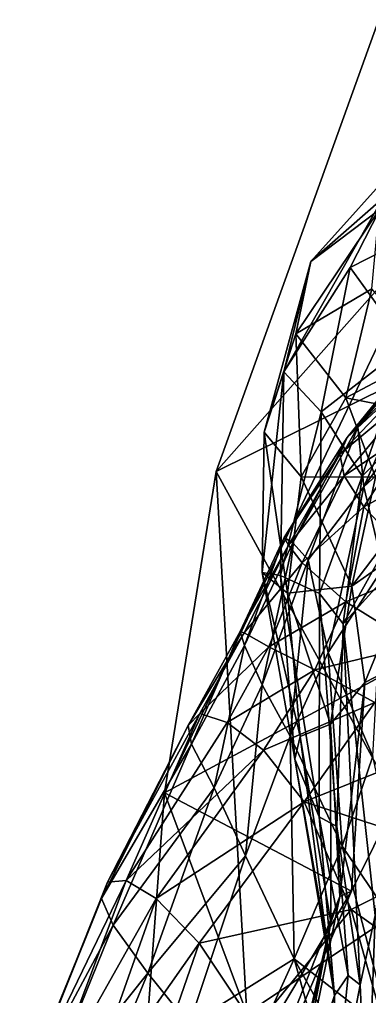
# Model space of a CAD drawing. Extents: x -1.1 to 1.1, y -4.3 to 7.3.
# Drawn here: x -1.0758 to -0.9239, y 0.0561 to 0.4796 of the extents above; entities that cross this region are included whole.
import ezdxf

# ---------------------------------------------------------------- set-up
doc = ezdxf.new("R2010")
doc.units = 0
doc.layers.add('T_REX$LWO', color=1, linetype='CONTINUOUS')

msp = doc.modelspace()

# ---------------------------------------------------------------- linework, layer by layer
at = {"layer": 'T_REX$LWO'}
for points in [[(-0.89728, 0.54231, 2.77039), (-0.99046, 0.28365, 2.74375), (-0.85523, 0.35052, 3.07455)], [(-0.89728, 0.54231, 2.77039), (-0.89484, 0.39163, 2.22749), (-0.99046, 0.28365, 2.74375)], [(-0.90669, 0.42209, 1.22326), (-0.94936, 0.37466, 1.34242), (-0.87031, 0.44393, 1.30604)], [(-0.9197, 0.39706, 1.39599), (-0.87031, 0.44393, 1.30604), (-0.94936, 0.37466, 1.34242)], [(-0.93226, 0.37206, 1.1502), (-0.96101, 0.32682, 1.27419), (-0.90669, 0.42209, 1.22326)], [(-0.94936, 0.37466, 1.34242), (-0.90669, 0.42209, 1.22326), (-0.96101, 0.32682, 1.27419)], [(-0.93226, 0.37206, 1.1502), (-0.90669, 0.42209, 1.22326), (-0.88567, 0.39573, 1.09433)], [(-0.92285, 0.36287, 1.43949), (-0.9197, 0.39706, 1.39599), (-0.95582, 0.34329, 1.39786)], [(-0.9197, 0.39706, 1.39599), (-0.94936, 0.37466, 1.34242), (-0.95582, 0.34329, 1.39786)], [(-0.93226, 0.37206, 1.1502), (-0.88567, 0.39573, 1.09433), (-0.90776, 0.33828, 1.06592)], [(-0.89484, 0.39163, 2.22749), (-1.01286, 0.14441, 2.29443), (-0.99046, 0.28365, 2.74375)], [(-0.89484, 0.39163, 2.22749), (-0.87322, 0.21931, 1.79353), (-1.01286, 0.14441, 2.29443)], [(-0.95582, 0.34329, 1.39786), (-0.94936, 0.37466, 1.34242), (-0.96953, 0.30078, 1.36389)], [(-0.94936, 0.37466, 1.34242), (-0.96101, 0.32682, 1.27419), (-0.96953, 0.30078, 1.36389)], [(-0.96101, 0.32682, 1.27419), (-0.93226, 0.37206, 1.1502), (-0.9449, 0.30951, 1.14554)], [(-0.9449, 0.30951, 1.14554), (-0.93226, 0.37206, 1.1502), (-0.90776, 0.33828, 1.06592)], [(-0.92285, 0.36287, 1.43949), (-0.95582, 0.34329, 1.39786), (-0.93421, 0.31566, 1.43965)], [(-0.89848, 0.33448, 1.47099), (-0.92285, 0.36287, 1.43949), (-0.93421, 0.31566, 1.43965)], [(-0.89681, 0.34369, 0.19557), (-0.92889, 0.30305, 0.21532), (-0.87801, 0.36391, 0.23268)], [(-0.92889, 0.30305, 0.21532), (-0.90418, 0.32833, 0.25271), (-0.87801, 0.36391, 0.23268)], [(-0.85523, 0.35052, 3.07455), (-0.99046, 0.28365, 2.74375), (-0.89292, 0.10539, 2.9616)], [(-0.95582, 0.34329, 1.39786), (-0.96953, 0.30078, 1.36389), (-0.95355, 0.28138, 1.42241)], [(-0.93421, 0.31566, 1.43965), (-0.95582, 0.34329, 1.39786), (-0.95355, 0.28138, 1.42241)], [(-0.86446, 0.34445, 0.91507), (-0.90343, 0.2528, 0.91857), (-0.93524, 0.21764, 1.08417)], [(-0.93524, 0.21764, 1.08417), (-0.92708, 0.28157, 1.06396), (-0.86446, 0.34445, 0.91507)], [(-0.89978, 0.32996, 0.16887), (-0.9336, 0.29835, 0.18288), (-0.89681, 0.34369, 0.19557)], [(-0.9336, 0.29835, 0.18288), (-0.92889, 0.30305, 0.21532), (-0.89681, 0.34369, 0.19557)], [(-0.92708, 0.28157, 1.06396), (-0.90776, 0.33828, 1.06592), (-0.86446, 0.34445, 0.91507)], [(-0.90418, 0.32833, 0.25271), (-0.92632, 0.27705, 0.26509), (-0.87647, 0.34643, 0.2952)], [(-0.92632, 0.27705, 0.26509), (-0.90041, 0.30091, 0.30797), (-0.87647, 0.34643, 0.2952)], [(-0.90776, 0.33828, 1.06592), (-0.92708, 0.28157, 1.06396), (-0.9449, 0.30951, 1.14554)], [(-0.89848, 0.33448, 1.47099), (-0.93421, 0.31566, 1.43965), (-0.8966, 0.30826, 1.48893)], [(-0.96953, 0.30078, 1.36389), (-0.96101, 0.32682, 1.27419), (-0.97052, 0.23992, 1.35253)], [(-0.96101, 0.32682, 1.27419), (-0.96253, 0.23856, 1.28648), (-0.97052, 0.23992, 1.35253)], [(-0.96253, 0.23856, 1.28648), (-0.96101, 0.32682, 1.27419), (-0.9449, 0.30951, 1.14554)], [(-0.90551, 0.31725, 0.14306), (-0.93671, 0.29112, 0.15564), (-0.89978, 0.32996, 0.16887)], [(-0.93671, 0.29112, 0.15564), (-0.9336, 0.29835, 0.18288), (-0.89978, 0.32996, 0.16887)], [(-0.90418, 0.32833, 0.25271), (-0.92889, 0.30305, 0.21532), (-0.92632, 0.27705, 0.26509)], [(-0.93421, 0.31566, 1.43965), (-0.95355, 0.28138, 1.42241), (-0.92129, 0.28118, 1.48169)], [(-0.93487, 0.28174, 0.13005), (-0.93671, 0.29112, 0.15564), (-0.90551, 0.31725, 0.14306)], [(-0.90448, 0.30212, 0.11964), (-0.93487, 0.28174, 0.13005), (-0.90551, 0.31725, 0.14306)], [(-0.8966, 0.30826, 1.48893), (-0.93421, 0.31566, 1.43965), (-0.92129, 0.28118, 1.48169)], [(-0.9449, 0.30951, 1.14554), (-0.94564, 0.23077, 1.16803), (-0.96253, 0.23856, 1.28648)], [(-0.94564, 0.23077, 1.16803), (-0.9449, 0.30951, 1.14554), (-0.92708, 0.28157, 1.06396)], [(-0.96953, 0.30078, 1.36389), (-0.97052, 0.23992, 1.35253), (-0.95946, 0.23099, 1.41963)], [(-0.95355, 0.28138, 1.42241), (-0.96953, 0.30078, 1.36389), (-0.95946, 0.23099, 1.41963)], [(-0.9336, 0.29835, 0.18288), (-0.95714, 0.25281, 0.20107), (-0.92889, 0.30305, 0.21532)], [(-0.95714, 0.25281, 0.20107), (-0.95055, 0.24535, 0.22807), (-0.92889, 0.30305, 0.21532)], [(-0.95055, 0.24535, 0.22807), (-0.92632, 0.27705, 0.26509), (-0.92889, 0.30305, 0.21532)], [(-0.9263, 0.2683, 0.10734), (-0.93487, 0.28174, 0.13005), (-0.90448, 0.30212, 0.11964)], [(-0.90041, 0.30091, 0.30797), (-0.92632, 0.27705, 0.26509), (-0.91797, 0.24188, 0.31904)], [(-0.8959, 0.28477, 0.10058), (-0.9263, 0.2683, 0.10734), (-0.90448, 0.30212, 0.11964)], [(-0.93671, 0.29112, 0.15564), (-0.96087, 0.25507, 0.17491), (-0.9336, 0.29835, 0.18288)], [(-0.96087, 0.25507, 0.17491), (-0.95714, 0.25281, 0.20107), (-0.9336, 0.29835, 0.18288)], [(-0.95904, 0.2518, 0.14498), (-0.96087, 0.25507, 0.17491), (-0.93671, 0.29112, 0.15564)], [(-0.93487, 0.28174, 0.13005), (-0.95904, 0.2518, 0.14498), (-0.93671, 0.29112, 0.15564)], [(-0.9263, 0.2683, 0.10734), (-0.8959, 0.28477, 0.10058), (-0.90085, 0.241, 0.0808)], [(-0.99046, 0.28365, 2.74375), (-1.01286, 0.14441, 2.29443), (-0.97708, 0.0487, 2.64228)], [(-0.97708, 0.0487, 2.64228), (-0.89292, 0.10539, 2.9616), (-0.99046, 0.28365, 2.74375)], [(-0.95355, 0.28138, 1.42241), (-0.95946, 0.23099, 1.41963), (-0.93157, 0.23398, 1.49831)], [(-0.95314, 0.24407, 0.11678), (-0.95904, 0.2518, 0.14498), (-0.93487, 0.28174, 0.13005)], [(-0.92129, 0.28118, 1.48169), (-0.95355, 0.28138, 1.42241), (-0.93157, 0.23398, 1.49831)], [(-0.9263, 0.2683, 0.10734), (-0.95314, 0.24407, 0.11678), (-0.93487, 0.28174, 0.13005)], [(-0.92708, 0.28157, 1.06396), (-0.93524, 0.21764, 1.08417), (-0.94564, 0.23077, 1.16803)], [(-0.89959, 0.25651, 1.62098), (-0.89549, 0.28136, 1.56992), (-0.93157, 0.23398, 1.49831)], [(-0.92129, 0.28118, 1.48169), (-0.93157, 0.23398, 1.49831), (-0.89549, 0.28136, 1.56992)], [(-0.92632, 0.27705, 0.26509), (-0.95055, 0.24535, 0.22807), (-0.94181, 0.20523, 0.28151)], [(-0.94181, 0.20523, 0.28151), (-0.91797, 0.24188, 0.31904), (-0.92632, 0.27705, 0.26509)], [(-0.95314, 0.24407, 0.11678), (-0.9263, 0.2683, 0.10734), (-0.93411, 0.22714, 0.08513)], [(-0.9263, 0.2683, 0.10734), (-0.90085, 0.241, 0.0808), (-0.93411, 0.22714, 0.08513)], [(-0.95904, 0.2518, 0.14498), (-0.97995, 0.21427, 0.16139), (-0.96087, 0.25507, 0.17491)], [(-0.97995, 0.21427, 0.16139), (-0.97819, 0.2083, 0.19807), (-0.96087, 0.25507, 0.17491)], [(-0.96087, 0.25507, 0.17491), (-0.97819, 0.2083, 0.19807), (-0.95714, 0.25281, 0.20107)], [(-0.89959, 0.25651, 1.62098), (-0.93157, 0.23398, 1.49831), (-0.92598, 0.19225, 1.61414)], [(-0.89959, 0.25651, 1.62098), (-0.92598, 0.19225, 1.61414), (-0.87322, 0.21931, 1.79353)], [(-0.97828, 0.21379, 0.12584), (-0.97995, 0.21427, 0.16139), (-0.95904, 0.2518, 0.14498)], [(-0.95314, 0.24407, 0.11678), (-0.97828, 0.21379, 0.12584), (-0.95904, 0.2518, 0.14498)], [(-0.97819, 0.2083, 0.19807), (-0.97051, 0.1912, 0.22746), (-0.95714, 0.25281, 0.20107)], [(-0.95714, 0.25281, 0.20107), (-0.97051, 0.1912, 0.22746), (-0.95055, 0.24535, 0.22807)], [(-0.92145, 0.09117, 1.09988), (-0.93524, 0.21764, 1.08417), (-0.90343, 0.2528, 0.91857)], [(-0.97828, 0.21379, 0.12584), (-0.95314, 0.24407, 0.11678), (-0.96752, 0.20767, 0.09015)], [(-0.97051, 0.1912, 0.22746), (-0.95836, 0.16892, 0.25783), (-0.95055, 0.24535, 0.22807)], [(-0.95314, 0.24407, 0.11678), (-0.93411, 0.22714, 0.08513), (-0.96752, 0.20767, 0.09015)], [(-0.95836, 0.16892, 0.25783), (-0.94181, 0.20523, 0.28151), (-0.95055, 0.24535, 0.22807)], [(-0.91797, 0.24188, 0.31904), (-0.94181, 0.20523, 0.28151), (-0.92247, 0.16021, 0.32804)], [(-0.97052, 0.23992, 1.35253), (-0.96253, 0.23856, 1.28648), (-0.95624, 0.15896, 1.40765)], [(-0.95624, 0.15896, 1.40765), (-0.95394, 0.16875, 1.45638), (-0.97052, 0.23992, 1.35253)], [(-0.95946, 0.23099, 1.41963), (-0.97052, 0.23992, 1.35253), (-0.95394, 0.16875, 1.45638)], [(-0.94575, 0.134, 1.36087), (-0.96253, 0.23856, 1.28648), (-0.94564, 0.23077, 1.16803)], [(-0.94575, 0.134, 1.36087), (-0.95624, 0.15896, 1.40765), (-0.96253, 0.23856, 1.28648)], [(-0.93411, 0.22714, 0.08513), (-0.90085, 0.241, 0.0808), (-0.90365, 0.20826, 0.06108)], [(-0.93157, 0.23398, 1.49831), (-0.95946, 0.23099, 1.41963), (-0.94081, 0.17408, 1.51786)], [(-0.94081, 0.17408, 1.51786), (-0.92598, 0.19225, 1.61414), (-0.93157, 0.23398, 1.49831)], [(-0.95394, 0.16875, 1.45638), (-0.94081, 0.17408, 1.51786), (-0.95946, 0.23099, 1.41963)], [(-0.94564, 0.23077, 1.16803), (-0.93807, 0.12982, 1.24055), (-0.94575, 0.134, 1.36087)], [(-0.93807, 0.12982, 1.24055), (-0.94564, 0.23077, 1.16803), (-0.93524, 0.21764, 1.08417)], [(-0.96752, 0.20767, 0.09015), (-0.93411, 0.22714, 0.08513), (-0.94754, 0.1977, 0.06227)], [(-0.93411, 0.22714, 0.08513), (-0.90365, 0.20826, 0.06108), (-0.94754, 0.1977, 0.06227)], [(-0.87322, 0.21931, 1.79353), (-0.93165, 0.10169, 1.83132), (-1.01286, 0.14441, 2.29443)], [(-0.92794, 0.06108, 1.26836), (-0.93807, 0.12982, 1.24055), (-0.93524, 0.21764, 1.08417)], [(-0.93524, 0.21764, 1.08417), (-0.92145, 0.09117, 1.09988), (-0.92794, 0.06108, 1.26836)], [(-0.87322, 0.21931, 1.79353), (-0.92598, 0.19225, 1.61414), (-0.93165, 0.10169, 1.83132)], [(-0.97828, 0.21379, 0.12584), (-1.00262, 0.1736, 0.13468), (-0.97995, 0.21427, 0.16139)], [(-1.00262, 0.1736, 0.13468), (-1.00112, 0.16542, 0.1765), (-0.97995, 0.21427, 0.16139)], [(-1.00262, 0.1736, 0.13468), (-0.97828, 0.21379, 0.12584), (-0.99753, 0.17871, 0.09504)], [(-0.97995, 0.21427, 0.16139), (-1.00112, 0.16542, 0.1765), (-0.97819, 0.2083, 0.19807)], [(-0.97828, 0.21379, 0.12584), (-0.96752, 0.20767, 0.09015), (-0.99753, 0.17871, 0.09504)], [(-1.00112, 0.16542, 0.1765), (-0.9913, 0.14661, 0.21736), (-0.97819, 0.2083, 0.19807)], [(-0.99753, 0.17871, 0.09504), (-0.96752, 0.20767, 0.09015), (-0.98565, 0.17493, 0.06337)], [(-0.97819, 0.2083, 0.19807), (-0.9913, 0.14661, 0.21736), (-0.97051, 0.1912, 0.22746)], [(-0.96752, 0.20767, 0.09015), (-0.94754, 0.1977, 0.06227), (-0.98565, 0.17493, 0.06337)], [(-0.94754, 0.1977, 0.06227), (-0.90365, 0.20826, 0.06108), (-0.92156, 0.18352, 0.04211)], [(-0.94181, 0.20523, 0.28151), (-0.95836, 0.16892, 0.25783), (-0.93581, 0.1212, 0.3007)], [(-0.93581, 0.1212, 0.3007), (-0.92247, 0.16021, 0.32804), (-0.94181, 0.20523, 0.28151)], [(-0.98565, 0.17493, 0.06337), (-0.94754, 0.1977, 0.06227), (-0.96991, 0.16291, 0.03975)], [(-0.94754, 0.1977, 0.06227), (-0.92156, 0.18352, 0.04211), (-0.96991, 0.16291, 0.03975)], [(-0.9913, 0.14661, 0.21736), (-0.97774, 0.11711, 0.25044), (-0.97051, 0.1912, 0.22746)], [(-0.97051, 0.1912, 0.22746), (-0.97774, 0.11711, 0.25044), (-0.95836, 0.16892, 0.25783)], [(-0.92598, 0.19225, 1.61414), (-0.94081, 0.17408, 1.51786), (-0.93682, 0.09947, 1.63647)], [(-0.92598, 0.19225, 1.61414), (-0.93682, 0.09947, 1.63647), (-0.93165, 0.10169, 1.83132)], [(-0.96991, 0.16291, 0.03975), (-0.92156, 0.18352, 0.04211), (-0.95222, 0.14045, 0.02632)], [(-0.92156, 0.18352, 0.04211), (-0.89276, 0.16434, 0.02967), (-0.95222, 0.14045, 0.02632)], [(-1.03756, 0.10562, 0.10483), (-0.99753, 0.17871, 0.09504), (-1.02951, 0.10639, 0.07125)], [(-0.99753, 0.17871, 0.09504), (-1.03756, 0.10562, 0.10483), (-1.00262, 0.1736, 0.13468)], [(-0.98565, 0.17493, 0.06337), (-1.02951, 0.10639, 0.07125), (-0.99753, 0.17871, 0.09504)], [(-1.02951, 0.10639, 0.07125), (-0.98565, 0.17493, 0.06337), (-0.96991, 0.16291, 0.03975)], [(-0.94081, 0.17408, 1.51786), (-0.95394, 0.16875, 1.45638), (-0.94066, 0.08817, 1.55186)], [(-0.94066, 0.08817, 1.55186), (-0.93682, 0.09947, 1.63647), (-0.94081, 0.17408, 1.51786)], [(-1.00262, 0.1736, 0.13468), (-1.04019, 0.09857, 0.14167), (-1.00112, 0.16542, 0.1765)], [(-1.04019, 0.09857, 0.14167), (-1.00262, 0.1736, 0.13468), (-1.03756, 0.10562, 0.10483)], [(-1.03516, 0.08699, 0.1802), (-1.00112, 0.16542, 0.1765), (-1.04019, 0.09857, 0.14167)], [(-1.00112, 0.16542, 0.1765), (-1.03516, 0.08699, 0.1802), (-0.9913, 0.14661, 0.21736)], [(-0.97774, 0.11711, 0.25044), (-0.95664, 0.07248, 0.2792), (-0.95836, 0.16892, 0.25783)], [(-0.95664, 0.07248, 0.2792), (-0.93581, 0.1212, 0.3007), (-0.95836, 0.16892, 0.25783)], [(-0.95394, 0.16875, 1.45638), (-0.95624, 0.15896, 1.40765), (-0.9422, 0.07911, 1.50428)], [(-0.9422, 0.07911, 1.50428), (-0.94066, 0.08817, 1.55186), (-0.95394, 0.16875, 1.45638)], [(-1.01643, 0.09851, 0.04615), (-1.02951, 0.10639, 0.07125), (-0.96991, 0.16291, 0.03975)], [(-1.01643, 0.09851, 0.04615), (-0.96991, 0.16291, 0.03975), (-0.95222, 0.14045, 0.02632)], [(-0.89276, 0.16434, 0.02967), (-0.88331, 0.11811, 0.02614), (-0.95222, 0.14045, 0.02632)], [(-0.95624, 0.15896, 1.40765), (-0.94575, 0.134, 1.36087), (-0.93908, 0.05646, 1.45694)], [(-0.93908, 0.05646, 1.45694), (-0.9422, 0.07911, 1.50428), (-0.95624, 0.15896, 1.40765)], [(-0.92247, 0.16021, 0.32804), (-0.93581, 0.1212, 0.3007), (-0.904, 0.07458, 0.33631)], [(-1.02002, 0.06622, 0.21974), (-0.9913, 0.14661, 0.21736), (-1.03516, 0.08699, 0.1802)], [(-1.01286, 0.14441, 2.29443), (-1.02808, -0.0589, 2.24872), (-0.97708, 0.0487, 2.64228)], [(-1.01286, 0.14441, 2.29443), (-0.93165, 0.10169, 1.83132), (-1.02808, -0.0589, 2.24872)], [(-0.9913, 0.14661, 0.21736), (-1.02002, 0.06622, 0.21974), (-0.97774, 0.11711, 0.25044)], [(-0.99785, 0.07922, 0.03308), (-1.01643, 0.09851, 0.04615), (-0.95222, 0.14045, 0.02632)], [(-0.95222, 0.14045, 0.02632), (-0.93188, 0.09381, 0.03882), (-0.99785, 0.07922, 0.03308)], [(-0.88331, 0.11811, 0.02614), (-0.93188, 0.09381, 0.03882), (-0.95222, 0.14045, 0.02632)], [(-0.93316, 0.06524, 1.38697), (-0.94575, 0.134, 1.36087), (-0.93807, 0.12982, 1.24055)], [(-0.93316, 0.06524, 1.38697), (-0.93908, 0.05646, 1.45694), (-0.94575, 0.134, 1.36087)], [(-0.93807, 0.12982, 1.24055), (-0.92794, 0.06108, 1.26836), (-0.93316, 0.06524, 1.38697)], [(-0.93581, 0.1212, 0.3007), (-0.95664, 0.07248, 0.2792), (-0.91434, 0.03965, 0.31349)], [(-0.91434, 0.03965, 0.31349), (-0.904, 0.07458, 0.33631), (-0.93581, 0.1212, 0.3007)], [(-1.00214, 0.04389, 0.24785), (-0.97774, 0.11711, 0.25044), (-1.02002, 0.06622, 0.21974)], [(-0.97774, 0.11711, 0.25044), (-1.00214, 0.04389, 0.24785), (-0.95664, 0.07248, 0.2792)], [(-0.88331, 0.11811, 0.02614), (-0.88162, 0.0578, 0.05137), (-0.93188, 0.09381, 0.03882)], [(-1.03756, 0.10562, 0.10483), (-1.02951, 0.10639, 0.07125), (-1.07373, 0.01484, 0.11315)], [(-1.06446, 0.01333, 0.08203), (-1.07373, 0.01484, 0.11315), (-1.02951, 0.10639, 0.07125)], [(-1.06446, 0.01333, 0.08203), (-1.02951, 0.10639, 0.07125), (-1.01643, 0.09851, 0.04615)], [(-1.07373, 0.01484, 0.11315), (-1.04019, 0.09857, 0.14167), (-1.03756, 0.10562, 0.10483)], [(-0.93165, 0.10169, 1.83132), (-0.99154, -0.03903, 1.85143), (-1.02808, -0.0589, 2.24872)], [(-0.93165, 0.10169, 1.83132), (-0.93682, 0.09947, 1.63647), (-0.99154, -0.03903, 1.85143)], [(-0.89292, 0.10539, 2.9616), (-0.97708, 0.0487, 2.64228), (-0.90125, -0.04566, 2.84706)], [(-1.07578, 0.01115, 0.15074), (-1.03516, 0.08699, 0.1802), (-1.04019, 0.09857, 0.14167)], [(-1.07578, 0.01115, 0.15074), (-1.04019, 0.09857, 0.14167), (-1.07373, 0.01484, 0.11315)], [(-1.04919, 0.00612, 0.05649), (-1.06446, 0.01333, 0.08203), (-1.01643, 0.09851, 0.04615)], [(-1.04919, 0.00612, 0.05649), (-1.01643, 0.09851, 0.04615), (-0.99785, 0.07922, 0.03308)], [(-0.93682, 0.09947, 1.63647), (-0.96427, -0.03403, 1.63077), (-0.99154, -0.03903, 1.85143)], [(-0.93682, 0.09947, 1.63647), (-0.94066, 0.08817, 1.55186), (-0.96427, -0.03403, 1.63077)], [(-0.97354, 0.04279, 0.04891), (-0.99785, 0.07922, 0.03308), (-0.93188, 0.09381, 0.03882)], [(-0.93188, 0.09381, 0.03882), (-0.91485, 0.03387, 0.0825), (-0.97354, 0.04279, 0.04891)], [(-0.88162, 0.0578, 0.05137), (-0.91485, 0.03387, 0.0825), (-0.93188, 0.09381, 0.03882)], [(-0.92493, -0.00657, 1.28726), (-0.92794, 0.06108, 1.26836), (-0.92145, 0.09117, 1.09988)], [(-0.92145, 0.09117, 1.09988), (-0.89673, 0.02313, 1.09956), (-0.92493, -0.00657, 1.28726)], [(-1.06788, 0.00638, 0.17877), (-1.03516, 0.08699, 0.1802), (-1.07578, 0.01115, 0.15074)], [(-1.06788, 0.00638, 0.17877), (-1.02002, 0.06622, 0.21974), (-1.03516, 0.08699, 0.1802)], [(-0.94066, 0.08817, 1.55186), (-0.9422, 0.07911, 1.50428), (-0.96886, -0.03365, 1.56403)], [(-0.96886, -0.03365, 1.56403), (-0.96427, -0.03403, 1.63077), (-0.94066, 0.08817, 1.55186)], [(-1.02799, -0.00802, 0.04108), (-1.04919, 0.00612, 0.05649), (-0.99785, 0.07922, 0.03308)], [(-0.99785, 0.07922, 0.03308), (-0.97354, 0.04279, 0.04891), (-1.02799, -0.00802, 0.04108)], [(-0.96762, -0.02972, 1.51782), (-0.96886, -0.03365, 1.56403), (-0.9422, 0.07911, 1.50428)], [(-0.9422, 0.07911, 1.50428), (-0.93908, 0.05646, 1.45694), (-0.96762, -0.02972, 1.51782)], [(-0.98238, 0.01583, 0.26249), (-0.95664, 0.07248, 0.2792), (-1.00214, 0.04389, 0.24785)], [(-0.94158, 0.01855, 0.27918), (-0.95664, 0.07248, 0.2792), (-0.98238, 0.01583, 0.26249)], [(-0.91992, 0.00555, 0.29509), (-0.95664, 0.07248, 0.2792), (-0.94158, 0.01855, 0.27918)], [(-0.91992, 0.00555, 0.29509), (-0.91434, 0.03965, 0.31349), (-0.95664, 0.07248, 0.2792)], [(-1.05317, -0.01415, 0.20738), (-1.02002, 0.06622, 0.21974), (-1.06788, 0.00638, 0.17877)], [(-1.02002, 0.06622, 0.21974), (-1.05317, -0.01415, 0.20738), (-1.00214, 0.04389, 0.24785)], [(-0.93976, -0.0005, 1.41801), (-0.93316, 0.06524, 1.38697), (-0.92794, 0.06108, 1.26836)], [(-0.93908, 0.05646, 1.45694), (-0.93316, 0.06524, 1.38697), (-0.93976, -0.0005, 1.41801)], [(-0.92794, 0.06108, 1.26836), (-0.92493, -0.00657, 1.28726), (-0.93976, -0.0005, 1.41801)], [(-0.96627, -0.03785, 1.4785), (-0.96762, -0.02972, 1.51782), (-0.93908, 0.05646, 1.45694)], [(-0.96627, -0.03785, 1.4785), (-0.93908, 0.05646, 1.45694), (-0.93976, -0.0005, 1.41801)]]:
    msp.add_3dface(points, dxfattribs=at)

doc.saveas('drawing.dxf')
